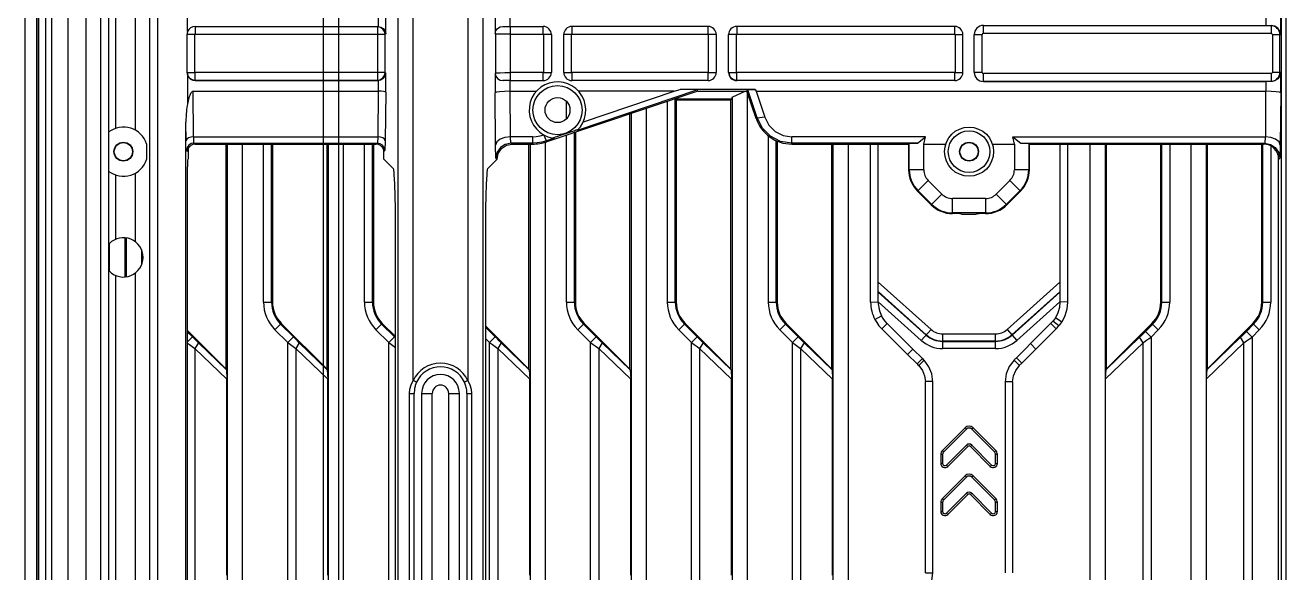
# Model space of a CAD drawing. Header units: millimetres. Extents: x -3132 to 28633, y 682 to 5849.
# Drawn here: x 23060.9 to 23227.8, y 2517 to 2589.5 of the extents above; entities that cross this region are included whole.
import ezdxf

# ---------------------------------------------------------------- set-up
doc = ezdxf.new("R2010")
doc.units = ezdxf.units.MM

# ---------------------------------------------------------------- blocks, each defined once
blk = doc.blocks.new('rtjg')
at = {"linetype": 'Continuous'}
for p, q in [((18239.39, 1763.81), (18239.39, 2763.81)), ((18242.08, 2500.91), (18242.08, 2026.71)), ((18240.91, 2500.5), (18240.91, 2027.12)), ((18241.2, 2027.12), (18241.2, 2500.5)), ((18245.08, 2030.64), (18245.08, 2496.98)), ((18247.41, 2495.64), (18247.41, 2031.98)), ((18249.41, 2033.21), (18249.41, 2494.41)), ((18300.02, 2096.5), (18300.02, 2431.12)), ((18288.76, 2423.89), (18288.76, 2103.73)), ((18405.72, 2418.77), (18405.72, 2108.85)), ((18406.34, 2418.77), (18406.34, 2108.85)), ((18250.41, 2405.97), (18250.41, 2121.65)), ((18256.89, 2396.04), (18256.89, 2131.58)), ((18255.89, 2132.3), (18255.89, 2395.32)), ((18290.76, 2220.49), (18290.76, 2307.13)), ((18298.02, 2307.13), (18298.02, 2220.49)), ((18253.95, 2273.96), (18253.95, 2253.66)), ((18251.41, 2253.91), (18251.41, 2273.71)), ((18260.89, 2266.71), (18260.89, 2270.52)), ((18287.13, 2266.42), (18287.13, 2268.91)), ((18301.61, 2269.02), (18301.61, 2266.46)), ((18405.67, 2266.31), (18405.67, 2269.02)), ((18261.89, 2267.39), (18286.14, 2267.39)), ((18261.89, 2267.34), (18261.89, 2266.35)), ((18286.06, 2267.34), (18286.06, 2260.28)), ((18286.14, 2268.81), (18286.14, 2267.39)), ((18302.67, 2267.39), (18302.69, 2267.38)), ((18303.6, 2267.39), (18303.6, 2268.81)), ((18303.6, 2267.39), (18307.99, 2267.39)), ((18303.68, 2260.28), (18303.68, 2267.34)), ((18307.99, 2266.35), (18307.99, 2267.34)), ((18329.82, 2267.39), (18311.79, 2267.39)), ((18311.79, 2267.34), (18311.79, 2266.35)), ((18329.82, 2266.35), (18329.82, 2267.34)), ((18362.49, 2267.39), (18333.62, 2267.39)), ((18333.62, 2267.34), (18333.62, 2266.35)), ((18362.49, 2266.35), (18362.49, 2267.39)), ((18366.29, 2267.52), (18403.68, 2267.52)), ((18366.29, 2266.48), (18366.29, 2267.48)), ((18404.39, 2267.48), (18366.29, 2267.48)), ((18403.68, 2268.81), (18403.68, 2267.52)), ((18404.39, 2267.48), (18404.39, 2266.48)), ((18260.81, 2266.31), (18260.81, 2261.31)), ((18261.85, 2266.31), (18260.86, 2266.31)), ((18261.85, 2261.27), (18261.85, 2266.35)), ((18261.85, 2266.35), (18287.05, 2266.35)), ((18287.13, 2266.42), (18287.05, 2266.35)), ((18287.05, 2261.27), (18287.05, 2266.35)), ((18301.69, 2266.38), (18301.61, 2266.46)), ((18301.69, 2266.38), (18301.69, 2261.24)), ((18303.68, 2266.35), (18308.03, 2266.35)), ((18308.03, 2266.35), (18308.03, 2261.27)), ((18309.02, 2266.31), (18308.03, 2266.31)), ((18309.07, 2266.31), (18309.07, 2261.31)), ((18310.71, 2261.31), (18310.71, 2266.31)), ((18311.75, 2266.31), (18310.76, 2266.31)), ((18311.75, 2261.27), (18311.75, 2266.35)), ((18311.75, 2266.35), (18329.86, 2266.35)), ((18329.86, 2266.35), (18329.86, 2261.27)), ((18330.86, 2266.31), (18329.86, 2266.31)), ((18330.9, 2266.31), (18330.9, 2261.31)), ((18332.55, 2261.31), (18332.55, 2266.31)), ((18333.58, 2266.31), (18332.59, 2266.31)), ((18333.58, 2261.27), (18333.58, 2266.35)), ((18333.58, 2266.35), (18362.53, 2266.35)), ((18362.53, 2266.35), (18362.53, 2261.27)), ((18362.53, 2266.31), (18363.57, 2266.31)), ((18363.57, 2261.31), (18363.57, 2266.31)), ((18365.08, 2261.31), (18365.08, 2266.31)), ((18365.12, 2266.31), (18366.12, 2266.31)), ((18366.12, 2261.31), (18366.12, 2266.31)), ((18366.29, 2266.48), (18404.39, 2266.48)), ((18404.56, 2266.31), (18404.56, 2261.31)), ((18404.56, 2266.31), (18405.67, 2266.31)), ((18405.56, 2261.31), (18405.56, 2266.31)), ((18260.86, 2261.31), (18261.85, 2261.31)), ((18260.89, 2260.91), (18260.89, 2257.1)), ((18287.05, 2261.27), (18261.85, 2261.27)), ((18261.89, 2260.23), (18261.89, 2261.27)), ((18287.13, 2261.19), (18287.05, 2261.27)), ((18287.13, 2258.7), (18287.13, 2261.19)), ((18301.69, 2261.24), (18301.61, 2261.16)), ((18301.61, 2261.16), (18301.61, 2258.6)), ((18308.03, 2261.27), (18303.68, 2261.27)), ((18307.99, 2260.28), (18307.99, 2261.27)), ((18308.03, 2261.31), (18309.02, 2261.31)), ((18310.71, 2261.31), (18311.75, 2261.31)), ((18329.86, 2261.27), (18311.75, 2261.27)), ((18311.79, 2261.27), (18311.79, 2260.28)), ((18329.82, 2260.28), (18329.82, 2261.27)), ((18329.86, 2261.31), (18330.86, 2261.31)), ((18332.55, 2261.31), (18333.58, 2261.31)), ((18362.53, 2261.27), (18333.58, 2261.27)), ((18333.62, 2260.23), (18333.62, 2261.27)), ((18362.49, 2260.28), (18362.49, 2261.27)), ((18362.53, 2261.31), (18363.52, 2261.31)), ((18366.12, 2261.31), (18365.12, 2261.31)), ((18366.29, 2260.14), (18366.29, 2261.14)), ((18404.39, 2261.14), (18366.29, 2261.14)), ((18404.39, 2261.14), (18404.39, 2260.14)), ((18405.67, 2261.31), (18404.56, 2261.31)), ((18405.67, 2258.6), (18405.67, 2261.31)), ((18261.69, 2252.79), (18261.64, 2258.81)), ((18261.64, 2258.81), (18286.14, 2258.81)), ((18261.89, 2260.28), (18286.06, 2260.28)), ((18261.89, 2260.23), (18286.1, 2260.23)), ((18286.13, 2258.81), (18286.09, 2252.79)), ((18286.14, 2260.23), (18286.14, 2258.81)), ((18302.67, 2260.22), (18302.69, 2260.24)), ((18303.6, 2258.81), (18303.6, 2260.23)), ((18303.6, 2260.23), (18307.99, 2260.23)), ((18303.6, 2258.81), (18307.09, 2258.81)), ((18303.65, 2252.79), (18303.61, 2258.81)), ((18328.47, 2258.81), (18308.47, 2252.12)), ((18329.82, 2260.23), (18311.79, 2260.23)), ((18328.44, 2258.99), (18312.49, 2253.61)), ((18325.34, 2258.81), (18312.68, 2258.81)), ((18313.31, 2254.78), (18325.34, 2258.81)), ((18325.34, 2258.81), (18326.11, 2259.02)), ((18336.08, 2259.02), (18326.11, 2259.02)), ((18328.47, 2258.81), (18328.44, 2258.99)), ((18328.47, 2258.81), (18334.98, 2258.81)), ((18334.8, 2258.81), (18332.99, 2257.99)), ((18362.49, 2260.23), (18333.62, 2260.23)), ((18334.98, 2258.81), (18335.1, 2258.99)), ((18336.18, 2255.22), (18334.98, 2258.81)), ((18334.99, 2258.81), (18334.99, 2053.72)), ((18335.1, 2258.99), (18336.08, 2259.02)), ((18336.32, 2255.27), (18335.1, 2258.99)), ((18336.08, 2259.02), (18336.19, 2258.81)), ((18336.19, 2258.81), (18337.35, 2255.36)), ((18336.19, 2258.81), (18403.68, 2258.81)), ((18366.29, 2260.14), (18404.39, 2260.14)), ((18366.29, 2260.1), (18403.68, 2260.1)), ((18403.67, 2258.81), (18403.63, 2252.79)), ((18403.68, 2260.1), (18403.68, 2258.81)), ((18287.13, 2258.7), (18287.08, 2252.23)), ((18301.67, 2251.68), (18301.61, 2258.6)), ((18311.07, 2255.19), (18311.07, 2257.43)), ((18324.44, 2230.89), (18324.44, 2257.46)), ((18325.49, 2230.89), (18325.49, 2257.82)), ((18325.62, 2257.68), (18325.5, 2257.81)), ((18325.5, 2257.81), (18332.98, 2257.81)), ((18325.62, 2257.68), (18325.62, 2230.89)), ((18325.62, 2257.68), (18332.85, 2257.68)), ((18332.85, 2257.68), (18332.98, 2257.81)), ((18332.85, 2222.01), (18332.85, 2257.68)), ((18332.98, 2257.81), (18333, 2257.99)), ((18333, 2257.99), (18333, 2055.71)), ((18405.67, 2258.6), (18405.61, 2251.68)), ((18319.48, 2222.01), (18319.48, 2255.8)), ((18319.63, 2255.85), (18319.63, 2069.08)), ((18321.62, 2256.52), (18321.62, 2067.09)), ((18260.69, 2252.23), (18260.68, 2254.72)), ((18260.68, 2133.2), (18260.68, 2254.72)), ((18336.32, 2255.27), (18336.18, 2255.22)), ((18337.35, 2255.36), (18336.33, 2255.24)), ((18250.45, 2248.2), (18250.45, 2253.42)), ((18261.69, 2252.79), (18286.09, 2252.79)), ((18261.74, 2251.94), (18261.7, 2252.79)), ((18286.08, 2252.79), (18286.04, 2251.94)), ((18287.08, 2252.23), (18287.03, 2250.95)), ((18303.71, 2251.94), (18303.67, 2252.79)), ((18306.57, 2252.79), (18303.67, 2252.79)), ((18306.57, 2252.79), (18306.57, 2251.81)), ((18308.42, 2252.24), (18308.09, 2253.02)), ((18309.45, 2252.59), (18308.43, 2252.24)), ((18308.47, 2252.12), (18308.43, 2252.24)), ((18309.51, 2252.73), (18309.63, 2252.77)), ((18309.63, 2252.77), (18309.92, 2252.87)), ((18309.92, 2252.87), (18310.27, 2252.98)), ((18310.27, 2252.98), (18311.4, 2253.36)), ((18311.07, 2230.89), (18311.07, 2252.99)), ((18311.4, 2253.36), (18311.78, 2253.49)), ((18312.12, 2230.89), (18312.12, 2253.34)), ((18312.25, 2253.38), (18312.25, 2230.89)), ((18337.81, 2230.89), (18337.81, 2252.94)), ((18338.86, 2230.89), (18338.86, 2252.31)), ((18338.99, 2252.25), (18338.99, 2230.89)), ((18340.92, 2251.81), (18340.92, 2252.79)), ((18358.6, 2252.79), (18340.92, 2252.79)), ((18357.55, 2251.94), (18358.6, 2252.79)), ((18358.39, 2251.81), (18358.6, 2252.79)), ((18370.39, 2251.81), (18370.18, 2252.79)), ((18370.18, 2252.79), (18371.23, 2251.94)), ((18370.18, 2252.79), (18403.63, 2252.79)), ((18403.6, 2252.79), (18403.57, 2251.94)), ((18255.47, 2251.84), (18255.47, 2249.78)), ((18260.75, 2250.95), (18260.89, 2250.81)), ((18260.96, 2251.16), (18260.96, 2249.87)), ((18261.74, 2251.94), (18286.04, 2251.94)), ((18261.88, 2251.81), (18261.76, 2251.94)), ((18261.88, 2251.81), (18285.89, 2251.81)), ((18266, 2222.01), (18266, 2251.81)), ((18266.15, 2251.81), (18266.15, 2122.56)), ((18268.14, 2251.81), (18268.14, 2120.57)), ((18270.96, 2230.89), (18270.96, 2251.81)), ((18272.01, 2230.89), (18272.01, 2251.81)), ((18272.14, 2251.81), (18272.14, 2230.89)), ((18279.37, 2222.01), (18279.37, 2251.81)), ((18279.52, 2251.81), (18279.52, 2109.19)), ((18281.51, 2251.81), (18281.51, 2107.2)), ((18284.33, 2230.89), (18284.33, 2251.81)), ((18285.38, 2230.89), (18285.38, 2251.81)), ((18285.51, 2251.81), (18285.51, 2230.89)), ((18286.02, 2251.94), (18285.89, 2251.81)), ((18286.89, 2250.81), (18287.03, 2250.95)), ((18286.89, 2249.81), (18286.89, 2250.81)), ((18301.74, 2249.97), (18301.67, 2251.68)), ((18303.88, 2251.81), (18303.75, 2251.94)), ((18306.57, 2251.94), (18303.75, 2251.94)), ((18303.88, 2251.81), (18306.57, 2251.81)), ((18306.11, 2222.01), (18306.11, 2251.81)), ((18306.26, 2251.81), (18306.26, 2082.45)), ((18308.25, 2252.06), (18308.25, 2080.46)), ((18357.55, 2251.94), (18340.92, 2251.94)), ((18340.92, 2251.81), (18356.39, 2251.81)), ((18346.22, 2222.01), (18346.22, 2251.81)), ((18346.37, 2251.81), (18346.37, 2042.34)), ((18348.36, 2251.81), (18348.36, 2040.35)), ((18351.36, 2230.89), (18351.36, 2251.81)), ((18352.36, 2230.92), (18352.36, 2251.81)), ((18356.39, 2251.81), (18356.48, 2251.9)), ((18356.39, 2251.81), (18356.39, 2248.42)), ((18356.48, 2251.9), (18357.55, 2251.94)), ((18356.48, 2248.42), (18356.48, 2251.9)), ((18358.39, 2248.42), (18358.39, 2251.81)), ((18358.39, 2251.81), (18361.3, 2251.81)), ((18367.48, 2251.81), (18370.39, 2251.81)), ((18370.39, 2251.81), (18370.39, 2248.42)), ((18371.23, 2251.94), (18403.57, 2251.94)), ((18371.23, 2251.94), (18372.3, 2251.9)), ((18372.3, 2251.9), (18372.3, 2248.42)), ((18372.39, 2251.81), (18372.3, 2251.9)), ((18372.39, 2248.42), (18372.39, 2251.81)), ((18372.39, 2251.81), (18403.4, 2251.81)), ((18376.42, 2251.81), (18376.42, 2230.9)), ((18377.42, 2251.81), (18377.42, 2230.89)), ((18380.42, 2018.72), (18380.42, 2251.81)), ((18382.42, 2251.81), (18382.42, 2019.79)), ((18382.56, 2251.81), (18382.56, 2222)), ((18389.78, 2230.89), (18389.78, 2251.81)), ((18389.92, 2230.89), (18389.91, 2251.81)), ((18390.97, 2251.81), (18390.97, 2230.89)), ((18393.79, 2018.72), (18393.79, 2251.81)), ((18395.79, 2251.81), (18395.79, 2019.79)), ((18395.93, 2251.81), (18395.93, 2222)), ((18403.15, 2230.89), (18403.15, 2251.81)), ((18403.29, 2230.89), (18403.28, 2251.81)), ((18403.53, 2251.94), (18403.4, 2251.81)), ((18404.34, 2251.56), (18404.34, 2230.89)), ((18405.61, 2251.68), (18405.54, 2249.97)), ((18260.96, 2249.87), (18260.92, 2249.78)), ((18288.18, 2248.52), (18286.89, 2249.81)), ((18301.89, 2249.81), (18300.6, 2248.52)), ((18301.74, 2249.97), (18301.89, 2249.81)), ((18405.39, 2249.82), (18405.54, 2249.97)), ((18405.39, 2108.85), (18405.39, 2249.82)), ((18251.41, 2239.22), (18251.41, 2247.71)), ((18253.95, 2247.96), (18253.95, 2238.89)), ((18260.89, 2133.2), (18260.89, 2248.79)), ((18358.39, 2248.42), (18356.39, 2248.42)), ((18372.39, 2248.42), (18370.39, 2248.42)), ((18357.56, 2245.59), (18358.97, 2247)), ((18359.37, 2243.78), (18357.56, 2245.59)), ((18359.43, 2243.85), (18357.62, 2245.65)), ((18358.97, 2247), (18360.78, 2245.2)), ((18368, 2245.2), (18369.8, 2247)), ((18371.15, 2245.65), (18369.35, 2243.85)), ((18371.22, 2245.59), (18369.41, 2243.78)), ((18369.8, 2247), (18371.22, 2245.59)), ((18360.78, 2245.2), (18359.37, 2243.78)), ((18362.2, 2242.61), (18362.2, 2244.61)), ((18366.58, 2244.61), (18362.2, 2244.61)), ((18366.58, 2244.61), (18366.58, 2242.61)), ((18369.41, 2243.78), (18368, 2245.2)), ((18366.58, 2242.7), (18362.2, 2242.7)), ((18362.37, 2242.61), (18362.2, 2242.61)), ((18363.36, 2242.58), (18363.45, 2242.54)), ((18363.45, 2242.54), (18365.32, 2242.54)), ((18365.42, 2242.58), (18365.32, 2242.54)), ((18366.58, 2242.61), (18366.41, 2242.61)), ((18288.43, 2111.08), (18288.43, 2241.54)), ((18300.35, 2241.54), (18300.35, 2111.08)), ((18252.63, 2234.21), (18252.63, 2239.41)), ((18252.78, 2239.35), (18252.78, 2234.25)), ((18250.54, 2234.98), (18250.54, 2238.64)), ((18254.77, 2237.8), (18254.77, 2235.81)), ((18251.41, 2121.65), (18251.41, 2234.4)), ((18253.95, 2234.73), (18253.95, 2132.3)), ((18359.37, 2227.27), (18352.36, 2233.55)), ((18358.73, 2226.56), (18352.36, 2232.28)), ((18352.36, 2232.22), (18358.7, 2226.53)), ((18376.42, 2233.53), (18369.42, 2227.26)), ((18376.42, 2232.25), (18370.05, 2226.56)), ((18370.08, 2226.52), (18376.42, 2232.19)), ((18270.96, 2230.89), (18272.14, 2230.89)), ((18284.33, 2230.89), (18285.51, 2230.89)), ((18311.07, 2230.89), (18312.25, 2230.89)), ((18324.44, 2230.89), (18325.62, 2230.89)), ((18337.81, 2230.89), (18338.99, 2230.89)), ((18351.36, 2230.89), (18352.36, 2230.93)), ((18352.36, 2230.93), (18358.07, 2225.82)), ((18370.71, 2225.82), (18376.42, 2230.91)), ((18377.42, 2230.89), (18376.42, 2230.91)), ((18389.78, 2230.89), (18390.97, 2230.89)), ((18403.15, 2230.89), (18404.34, 2230.89)), ((18351.91, 2228.6), (18352.81, 2229.06)), ((18376.66, 2228.25), (18375.82, 2228.79)), ((18266, 2222.01), (18260.89, 2227.12)), ((18273.31, 2228.06), (18272.47, 2227.22)), ((18272.47, 2227.22), (18274.16, 2225.54)), ((18274.91, 2226.28), (18273.22, 2227.97)), ((18279.37, 2222.01), (18273.31, 2228.06)), ((18286.68, 2228.06), (18285.84, 2227.22)), ((18285.84, 2227.22), (18287.53, 2225.54)), ((18288.28, 2226.28), (18286.59, 2227.97)), ((18288.43, 2226.32), (18286.68, 2228.06)), ((18306.11, 2222.01), (18300.35, 2227.77)), ((18301.65, 2226.28), (18300.35, 2227.58)), ((18313.42, 2228.06), (18312.58, 2227.22)), ((18312.58, 2227.22), (18314.27, 2225.54)), ((18315.02, 2226.28), (18313.33, 2227.97)), ((18319.48, 2222.01), (18313.42, 2228.06)), ((18326.79, 2228.06), (18325.95, 2227.22)), ((18325.95, 2227.22), (18327.64, 2225.54)), ((18328.39, 2226.28), (18326.7, 2227.97)), ((18332.85, 2222.01), (18326.79, 2228.06)), ((18340.16, 2228.06), (18339.32, 2227.22)), ((18339.32, 2227.22), (18341.01, 2225.54)), ((18341.76, 2226.28), (18340.07, 2227.97)), ((18346.22, 2222.01), (18340.16, 2228.06)), ((18352.83, 2227.37), (18353.53, 2228.08)), ((18352.83, 2227.37), (18356.22, 2223.97)), ((18356.93, 2224.68), (18353.53, 2228.08)), ((18358.07, 2225.82), (18359.37, 2227.27)), ((18369.42, 2227.26), (18370.71, 2225.82)), ((18375.32, 2228.17), (18372.55, 2225.39)), ((18373.25, 2224.68), (18375.93, 2227.37)), ((18375.93, 2227.37), (18375.23, 2228.08)), ((18376.27, 2227.73), (18375.5, 2228.37)), ((18388.61, 2228.06), (18382.56, 2222)), ((18387.76, 2227.02), (18388.71, 2227.97)), ((18388.5, 2226.27), (18389.45, 2227.22)), ((18389.45, 2227.22), (18388.61, 2228.06)), ((18401.98, 2228.06), (18395.93, 2222)), ((18401.13, 2227.02), (18402.08, 2227.97)), ((18401.87, 2226.27), (18402.82, 2227.22)), ((18402.82, 2227.22), (18401.98, 2228.06)), ((18261.54, 2226.28), (18260.89, 2226.93)), ((18260.89, 2225.63), (18261.54, 2226.28)), ((18262.32, 2225.51), (18261.86, 2224.76)), ((18266.03, 2221.93), (18262.32, 2225.51)), ((18274.16, 2225.54), (18274.91, 2226.28)), ((18274.16, 2189.87), (18274.16, 2225.54)), ((18275.69, 2225.51), (18275.23, 2224.76)), ((18279.4, 2221.93), (18275.69, 2225.51)), ((18287.53, 2225.54), (18288.28, 2226.28)), ((18287.53, 2189.87), (18287.53, 2225.54)), ((18288.43, 2226.14), (18288.28, 2226.28)), ((18300.35, 2226.09), (18300.9, 2225.54)), ((18300.9, 2225.54), (18301.65, 2226.28)), ((18300.9, 2189.87), (18300.9, 2225.54)), ((18302.43, 2225.51), (18301.97, 2224.76)), ((18306.14, 2221.93), (18302.43, 2225.51)), ((18314.27, 2225.54), (18315.02, 2226.28)), ((18314.27, 2189.87), (18314.27, 2225.54)), ((18315.8, 2225.51), (18315.34, 2224.76)), ((18319.51, 2221.93), (18315.8, 2225.51)), ((18327.64, 2225.54), (18328.39, 2226.28)), ((18327.64, 2189.87), (18327.64, 2225.54)), ((18329.17, 2225.51), (18328.71, 2224.76)), ((18332.88, 2221.93), (18329.17, 2225.51)), ((18341.01, 2225.54), (18341.76, 2226.28)), ((18341.01, 2189.87), (18341.01, 2225.54)), ((18342.54, 2225.51), (18342.08, 2224.76)), ((18346.25, 2221.93), (18342.54, 2225.51)), ((18360.89, 2226.68), (18360.89, 2224.74)), ((18360.89, 2226.68), (18367.9, 2226.68)), ((18367.9, 2225.73), (18360.89, 2225.73)), ((18360.89, 2225.69), (18367.9, 2225.69)), ((18367.9, 2224.74), (18367.9, 2226.68)), ((18382.47, 2220.71), (18387.43, 2225.5)), ((18386.97, 2226.25), (18382.54, 2221.97)), ((18387.43, 2225.5), (18386.97, 2226.25)), ((18387.43, 2189.9), (18387.43, 2225.5)), ((18387.76, 2227.02), (18388.5, 2226.27)), ((18388.5, 2226.27), (18388.5, 2189.13)), ((18395.84, 2220.71), (18400.8, 2225.5)), ((18400.34, 2226.25), (18395.91, 2221.97)), ((18400.8, 2225.5), (18400.34, 2226.25)), ((18400.8, 2189.9), (18400.8, 2225.5)), ((18401.13, 2227.02), (18401.87, 2226.27)), ((18401.87, 2226.27), (18401.87, 2189.13)), ((18261.86, 2224.76), (18261.86, 2190.64)), ((18261.86, 2224.76), (18266.1, 2220.67)), ((18275.23, 2224.76), (18275.23, 2190.64)), ((18275.23, 2224.76), (18279.47, 2220.67)), ((18301.97, 2224.76), (18301.97, 2190.64)), ((18301.97, 2224.76), (18306.21, 2220.67)), ((18315.34, 2224.76), (18315.34, 2190.64)), ((18315.34, 2224.76), (18319.58, 2220.67)), ((18328.71, 2224.76), (18328.71, 2190.64)), ((18328.71, 2224.76), (18332.95, 2220.67)), ((18342.08, 2224.76), (18342.08, 2190.64)), ((18342.08, 2224.76), (18346.32, 2220.67)), ((18356.22, 2223.97), (18356.93, 2224.68)), ((18356.22, 2223.97), (18357.5, 2222.71)), ((18358.21, 2223.41), (18356.93, 2224.68)), ((18367.9, 2224.74), (18360.89, 2224.74)), ((18372.54, 2225.39), (18373.25, 2224.68)), ((18357.5, 2222.71), (18358.21, 2223.41)), ((18357.72, 2222.49), (18358.43, 2223.19)), ((18371.06, 2222.49), (18370.35, 2223.2)), ((18371.39, 2222.82), (18370.68, 2223.53)), ((18266.03, 2221.93), (18266, 2222.01)), ((18266.03, 2221.93), (18266.1, 2220.67)), ((18266.1, 2194.74), (18266.1, 2220.67)), ((18279.4, 2221.93), (18279.37, 2222.01)), ((18279.4, 2221.93), (18279.47, 2220.67)), ((18279.47, 2194.74), (18279.47, 2220.67)), ((18290.49, 2219.95), (18290.76, 2220.49)), ((18291.21, 2220.28), (18290.76, 2220.49)), ((18298.02, 2220.49), (18297.57, 2220.28)), ((18298.02, 2220.49), (18298.29, 2219.95)), ((18306.14, 2221.93), (18306.11, 2222.01)), ((18306.14, 2221.93), (18306.21, 2220.67)), ((18306.21, 2194.74), (18306.21, 2220.67)), ((18319.51, 2221.93), (18319.48, 2222.01)), ((18319.51, 2221.93), (18319.58, 2220.67)), ((18319.58, 2194.74), (18319.58, 2220.67)), ((18332.88, 2221.93), (18332.85, 2222.01)), ((18332.88, 2221.93), (18332.95, 2220.67)), ((18332.95, 2194.74), (18332.95, 2220.67)), ((18346.25, 2221.93), (18346.32, 2220.67)), ((18346.32, 2194.74), (18346.32, 2220.67)), ((18382.47, 2220.71), (18382.54, 2221.98)), ((18382.47, 2194.7), (18382.47, 2220.71)), ((18382.54, 2221.97), (18382.56, 2222.01)), ((18395.84, 2220.71), (18395.91, 2221.98)), ((18395.84, 2194.7), (18395.84, 2220.71)), ((18395.91, 2221.97), (18395.93, 2222.01)), ((18290.27, 2218.81), (18290.32, 2219.38)), ((18290.27, 2128.81), (18290.27, 2218.81)), ((18290.27, 2218.81), (18290.89, 2218.81)), ((18290.32, 2219.38), (18290.49, 2219.95)), ((18290.93, 2219.33), (18290.89, 2218.81)), ((18290.89, 2128.81), (18290.89, 2218.81)), ((18291.21, 2220.28), (18291.05, 2219.87)), ((18291.89, 2218.81), (18291.89, 2128.81)), ((18291.89, 2218.81), (18293.3, 2218.81)), ((18293.3, 2128.81), (18293.3, 2218.81)), ((18295.47, 2218.81), (18295.47, 2128.81)), ((18295.47, 2218.81), (18296.89, 2218.81)), ((18296.89, 2128.81), (18296.89, 2218.81)), ((18297.71, 2219.91), (18297.57, 2220.28)), ((18297.89, 2218.81), (18297.86, 2219.29)), ((18297.89, 2218.81), (18297.89, 2128.81)), ((18297.89, 2218.81), (18298.51, 2218.81)), ((18298.29, 2219.95), (18298.46, 2219.38)), ((18298.46, 2219.38), (18298.51, 2218.81)), ((18298.51, 2218.81), (18298.51, 2128.81)), ((18358.61, 2195.05), (18358.61, 2220.36)), ((18359.61, 2220.36), (18358.61, 2220.36)), ((18359.61, 2195.05), (18359.61, 2220.35)), ((18369.16, 2220.35), (18369.16, 2195.05)), ((18370.16, 2220.35), (18369.16, 2220.35)), ((18370.16, 2220.35), (18370.16, 2195.05)), ((18363.86, 2214.25), (18360.86, 2211.25)), ((18361.04, 2211.08), (18364.04, 2214.08)), ((18364.04, 2214.08), (18363.86, 2214.25)), ((18364.92, 2214.25), (18364.74, 2214.08)), ((18364.74, 2214.08), (18367.74, 2211.08)), ((18367.92, 2211.25), (18364.92, 2214.25)), ((18360.64, 2210.72), (18360.64, 2209.53)), ((18360.89, 2210.72), (18360.64, 2210.72)), ((18360.86, 2211.25), (18361.04, 2211.08)), ((18360.89, 2210.72), (18360.89, 2209.53)), ((18364.04, 2211.96), (18361.4, 2209.32)), ((18361.58, 2209.14), (18364.21, 2211.78)), ((18364.21, 2211.78), (18364.04, 2211.96)), ((18364.74, 2211.96), (18364.57, 2211.78)), ((18364.57, 2211.78), (18367.2, 2209.14)), ((18367.38, 2209.32), (18364.74, 2211.96)), ((18367.74, 2211.08), (18367.92, 2211.25)), ((18367.89, 2209.53), (18367.89, 2210.72)), ((18368.14, 2210.72), (18367.89, 2210.72)), ((18368.14, 2209.53), (18368.14, 2210.72)), ((18360.64, 2209.53), (18360.89, 2209.53)), ((18361.4, 2209.32), (18361.58, 2209.14)), ((18367.2, 2209.14), (18367.38, 2209.32)), ((18367.89, 2209.53), (18368.14, 2209.53)), ((18363.86, 2207.89), (18360.86, 2204.89)), ((18361.04, 2204.71), (18364.04, 2207.71)), ((18364.04, 2207.71), (18363.86, 2207.89)), ((18364.92, 2207.89), (18364.74, 2207.71)), ((18364.74, 2207.71), (18367.74, 2204.71)), ((18367.92, 2204.89), (18364.92, 2207.89)), ((18364.04, 2205.59), (18361.4, 2202.96)), ((18361.58, 2202.78), (18364.21, 2205.42)), ((18364.21, 2205.42), (18364.04, 2205.59)), ((18364.74, 2205.59), (18364.57, 2205.42)), ((18364.57, 2205.42), (18367.2, 2202.78)), ((18367.38, 2202.96), (18364.74, 2205.59)), ((18360.64, 2204.36), (18360.64, 2203.17)), ((18360.89, 2204.36), (18360.64, 2204.36)), ((18360.86, 2204.89), (18361.04, 2204.71)), ((18360.89, 2204.36), (18360.89, 2203.17)), ((18367.74, 2204.71), (18367.92, 2204.89)), ((18367.89, 2203.17), (18367.89, 2204.36)), ((18368.14, 2204.36), (18367.89, 2204.36)), ((18368.14, 2203.17), (18368.14, 2204.36)), ((18360.64, 2203.17), (18360.89, 2203.17)), ((18361.4, 2202.96), (18361.58, 2202.78)), ((18367.2, 2202.78), (18367.38, 2202.96)), ((18367.89, 2203.17), (18368.14, 2203.17)), ((18358.61, 2195.05), (18359.61, 2195.05))]:
    blk.add_line(p, q, dxfattribs=at)
for points in [[(18287.05, 2266.35), (18286.98, 2266.73), (18286.76, 2267.05), (18286.44, 2267.27), (18286.06, 2267.34)], [(18286.14, 2267.38), (18286.48, 2267.31), (18286.81, 2267.11), (18287.04, 2266.8), (18287.13, 2266.42)], [(18301.61, 2266.46), (18301.71, 2266.82), (18301.94, 2267.12), (18302.27, 2267.32), (18302.67, 2267.39)], [(18405.67, 2266.31), (18405.55, 2266.78), (18405.28, 2267.17), (18404.87, 2267.43), (18404.39, 2267.52)], [(18303.68, 2266.35), (18302.93, 2266.35), (18302.3, 2266.36), (18301.86, 2266.37), (18301.69, 2266.38)], [(18286.06, 2260.28), (18286.44, 2260.35), (18286.76, 2260.57), (18286.98, 2260.89), (18287.05, 2261.27)], [(18286.1, 2260.23), (18286.48, 2260.31), (18286.81, 2260.51), (18287.04, 2260.81), (18287.13, 2261.19)], [(18301.61, 2261.16), (18301.71, 2260.8), (18301.94, 2260.5), (18302.27, 2260.29), (18302.67, 2260.22)], [(18301.69, 2261.24), (18301.86, 2261.25), (18302.3, 2261.26), (18302.93, 2261.27), (18303.68, 2261.27)], [(18405.67, 2261.31), (18405.55, 2260.84), (18405.28, 2260.45), (18404.87, 2260.19), (18404.39, 2260.1)], [(18261.64, 2258.81), (18261.56, 2258.79), (18261.48, 2258.75), (18261.41, 2258.68), (18261.35, 2258.59), (18261.29, 2258.49), (18261.23, 2258.37), (18261.17, 2258.24), (18261.12, 2258.09), (18261.07, 2257.93), (18261.02, 2257.75), (18260.98, 2257.55), (18260.93, 2257.33), (18260.89, 2257.1)], [(18287.13, 2258.7), (18287.04, 2258.74), (18286.83, 2258.78), (18286.51, 2258.8), (18286.13, 2258.81)], [(18303.61, 2258.81), (18302.86, 2258.79), (18302.22, 2258.75), (18301.79, 2258.68), (18301.61, 2258.6)], [(18405.67, 2258.6), (18405.49, 2258.68), (18405.06, 2258.75), (18404.42, 2258.79), (18403.67, 2258.81)], [(18340.92, 2251.94), (18339.44, 2252.17), (18338.09, 2252.85), (18337.02, 2253.9), (18336.32, 2255.27)], [(18337.35, 2255.36), (18337.89, 2254.31), (18338.73, 2253.49), (18339.77, 2252.97), (18340.92, 2252.79)], [(18261.7, 2252.79), (18261.34, 2252.75), (18261.02, 2252.63), (18260.79, 2252.45), (18260.69, 2252.23)], [(18287.08, 2252.23), (18286.99, 2252.45), (18286.76, 2252.63), (18286.43, 2252.75), (18286.08, 2252.79)], [(18303.67, 2252.79), (18302.92, 2252.7), (18302.29, 2252.46), (18301.84, 2252.11), (18301.67, 2251.68)], [(18306.57, 2252.79), (18307.08, 2252.81), (18307.58, 2252.9), (18308.07, 2253.03)], [(18308.43, 2252.24), (18307.82, 2252.07), (18307.2, 2251.97), (18306.57, 2251.94)], [(18309.23, 2252.62), (18309.23, 2252.62), (18309.27, 2252.64), (18309.33, 2252.66), (18309.41, 2252.69), (18309.51, 2252.73)], [(18311.78, 2253.49), (18312.1, 2253.59), (18312.23, 2253.64), (18312.35, 2253.68)], [(18312.35, 2253.68), (18312.45, 2253.71), (18312.53, 2253.73), (18312.6, 2253.75), (18312.63, 2253.76), (18312.64, 2253.76)], [(18405.61, 2251.68), (18405.44, 2252.1), (18404.99, 2252.46), (18404.35, 2252.7), (18403.6, 2252.79)], [(18261.76, 2251.94), (18261.38, 2251.87), (18261.06, 2251.66), (18260.83, 2251.34), (18260.75, 2250.95)], [(18287.03, 2250.95), (18286.95, 2251.33), (18286.73, 2251.65), (18286.41, 2251.86), (18286.02, 2251.94)], [(18303.75, 2251.94), (18302.97, 2251.78), (18302.34, 2251.36), (18301.91, 2250.73), (18301.74, 2249.97)], [(18301.89, 2249.81), (18302.04, 2250.58), (18302.47, 2251.23), (18303.12, 2251.66), (18303.88, 2251.81)], [(18403.57, 2251.94), (18404.31, 2251.78), (18404.94, 2251.36), (18405.37, 2250.73), (18405.54, 2249.97)], [(18288.43, 2241.54), (18288.42, 2243.26), (18288.39, 2244.96), (18288.33, 2246.49), (18288.26, 2247.77)], [(18300.52, 2247.77), (18300.45, 2246.51), (18300.39, 2245), (18300.36, 2243.3), (18300.35, 2241.54)], [(18363.36, 2242.58), (18363.19, 2242.59), (18362.83, 2242.61), (18362.37, 2242.61)], [(18376.42, 2230.91), (18376.35, 2230.18), (18376.16, 2229.47), (18375.82, 2228.79)], [(18377.42, 2230.9), (18377.33, 2229.97), (18377.08, 2229.08), (18376.66, 2228.25)], [(18353.53, 2228.08), (18353.24, 2228.4), (18353, 2228.73), (18352.81, 2229.06)], [(18375.82, 2228.79), (18375.72, 2228.65), (18375.62, 2228.51), (18375.5, 2228.37)], [(18351.91, 2228.6), (18352.16, 2228.18), (18352.46, 2227.76), (18352.83, 2227.37)], [(18375.5, 2228.37), (18375.41, 2228.27), (18375.32, 2228.17)], [(18375.93, 2227.37), (18376.05, 2227.48), (18376.16, 2227.6), (18376.27, 2227.73)], [(18376.27, 2227.73), (18376.41, 2227.9), (18376.54, 2228.08), (18376.66, 2228.25)], [(18260.89, 2225.47), (18261.15, 2225.27), (18261.51, 2225.01), (18261.86, 2224.76)], [(18262.32, 2225.51), (18262.07, 2225.76), (18261.81, 2226.01), (18261.54, 2226.28)], [(18274.16, 2225.54), (18274.52, 2225.27), (18274.88, 2225.01), (18275.23, 2224.76)], [(18275.69, 2225.51), (18275.44, 2225.76), (18275.18, 2226.01), (18274.91, 2226.28)], [(18287.53, 2225.54), (18287.89, 2225.27), (18288.25, 2225.01), (18288.43, 2224.89)], [(18300.9, 2225.54), (18301.26, 2225.27), (18301.62, 2225.01), (18301.97, 2224.76)], [(18302.43, 2225.51), (18302.18, 2225.76), (18301.92, 2226.01), (18301.65, 2226.28)], [(18314.27, 2225.54), (18314.63, 2225.27), (18314.99, 2225.01), (18315.34, 2224.76)], [(18315.8, 2225.51), (18315.55, 2225.76), (18315.29, 2226.01), (18315.02, 2226.28)], [(18327.64, 2225.54), (18328, 2225.27), (18328.36, 2225.01), (18328.71, 2224.76)], [(18329.17, 2225.51), (18328.92, 2225.76), (18328.66, 2226.01), (18328.39, 2226.28)], [(18341.01, 2225.54), (18341.37, 2225.27), (18341.73, 2225.01), (18342.08, 2224.76)], [(18342.54, 2225.51), (18342.29, 2225.76), (18342.03, 2226.01), (18341.76, 2226.28)], [(18387.76, 2227.02), (18387.49, 2226.75), (18387.23, 2226.49), (18386.97, 2226.25)], [(18387.43, 2225.5), (18387.78, 2225.75), (18388.14, 2226.01), (18388.5, 2226.27)], [(18401.13, 2227.02), (18400.86, 2226.75), (18400.6, 2226.49), (18400.34, 2226.25)], [(18400.8, 2225.5), (18401.15, 2225.75), (18401.51, 2226.01), (18401.87, 2226.27)], [(18372.55, 2225.39), (18371.93, 2224.77), (18371.3, 2224.15), (18370.68, 2223.53)], [(18371.39, 2222.82), (18372.01, 2223.44), (18372.63, 2224.05), (18373.25, 2224.68)], [(18357.72, 2222.49), (18358.21, 2221.84), (18358.51, 2221.12), (18358.61, 2220.36)], [(18359.61, 2220.35), (18359.48, 2221.38), (18359.08, 2222.34), (18358.43, 2223.19)], [(18370.35, 2223.2), (18369.7, 2222.35), (18369.3, 2221.38), (18369.16, 2220.35)], [(18370.16, 2220.35), (18370.27, 2221.12), (18370.57, 2221.85), (18371.06, 2222.49)], [(18358.42, 2192.21), (18359.08, 2193.06), (18359.48, 2194.03), (18359.61, 2195.05)]]:
    blk.add_lwpolyline(points, dxfattribs=at)
for centre, radius in [((18309.89, 2256.31), 3.25), ((18309.89, 2256.31), 1.65), ((18364.39, 2250.81), 3.25), ((18364.39, 2250.81), 2.75), ((18252.39, 2250.81), 1.25), ((18252.39, 2250.81), 1.2), ((18364.39, 2250.81), 1.25), ((18364.39, 2250.81), 1.2)]:
    blk.add_circle(centre, radius, dxfattribs=at)
for centre, radius, start, end in [((18261.89, 2266.31), 1.08, 90, 158.2262), ((18307.99, 2266.31), 1.08, 0, 90), ((18311.79, 2266.31), 1.08, 90, 180), ((18329.82, 2266.31), 1.08, 0, 90), ((18333.62, 2266.31), 1.08, 90, 180), ((18362.49, 2266.31), 1.08, 0, 90), ((18366.29, 2266.31), 1.21, 90, 180), ((18404.39, 2266.31), 1.17, 0, 90), ((18366.29, 2266.31), 0.171, 90, 180), ((18404.39, 2266.31), 0.171, 0, 90), ((18261.89, 2261.31), 1.03, 180, 270), ((18261.89, 2261.31), 1.08, 201.7738, 270), ((18307.99, 2261.31), 1.08, 270, 0), ((18311.79, 2261.31), 1.08, 180, 270), ((18329.82, 2261.31), 1.08, 270, 0), ((18333.62, 2261.31), 1.08, 180, 270), ((18333.62, 2261.31), 1.03, 180, 270), ((18362.49, 2261.31), 1.08, 270, 0), ((18366.29, 2261.31), 1.21, 180, 270), ((18366.29, 2261.31), 0.171, 180, 270), ((18404.39, 2261.31), 1.17, 270, 0), ((18404.39, 2261.31), 0.171, 270, 0), ((18309.89, 2256.31), 3.75, 314.0107, 259.8431), ((18252.39, 2250.81), 3.25, 18.4262, 126.5591), ((18340.92, 2256.81), 5, 198.5, 270), ((18306.57, 2257.81), 6, 270, 288.5), ((18252.39, 2250.81), 3.25, 233.4409, 341.5738), ((18360.39, 2248.42), 4, 180, 225), ((18360.39, 2248.42), 3.91, 180, 225), ((18360.39, 2248.42), 2, 180, 225), ((18368.39, 2248.42), 2, 315, 0), ((18368.39, 2248.42), 3.91, 315, 0), ((18368.39, 2248.42), 4, 315, 0), ((18362.2, 2246.61), 4, 225, 270), ((18362.2, 2246.61), 3.91, 225, 270), ((18362.2, 2246.61), 2, 225, 270), ((18366.58, 2246.61), 2, 270, 315), ((18366.58, 2246.61), 3.91, 270, 315), ((18366.58, 2246.61), 4, 270, 315), ((18252.39, 2236.81), 2.6, 224.7039, 135.2961), ((18276.14, 2230.89), 5.19, 180, 225), ((18276.14, 2230.89), 4.13, 180, 225), ((18276.14, 2230.89), 4, 180, 225), ((18289.51, 2230.89), 5.19, 180, 225), ((18289.51, 2230.89), 4.13, 180, 225), ((18289.51, 2230.89), 4, 180, 225), ((18316.25, 2230.89), 5.19, 180, 225), ((18316.25, 2230.89), 4.13, 180, 225), ((18316.25, 2230.89), 4, 180, 225), ((18329.62, 2230.89), 5.19, 180, 225), ((18329.62, 2230.89), 4.13, 180, 225), ((18329.62, 2230.89), 4, 180, 225), ((18342.99, 2230.89), 5.19, 180, 225), ((18342.99, 2230.89), 4.13, 180, 225), ((18342.99, 2230.89), 4, 180, 225), ((18356.36, 2230.89), 5, 180, 207.2504), ((18356.36, 2230.89), 4, 179.5338, 207.3465), ((18385.78, 2230.89), 4, 315, 0), ((18385.78, 2230.89), 4.13, 315, 0), ((18385.78, 2230.89), 5.19, 315, 360), ((18399.15, 2230.89), 4, 315, 0), ((18399.15, 2230.89), 4.13, 315, 0), ((18399.15, 2230.89), 5.19, 315, 360), ((18360.89, 2228.96), 2.28, 228.1003, 270), ((18367.9, 2228.96), 2.28, 270, 311.8129), ((18360.89, 2228.96), 4.22, 228.1003, 270), ((18360.89, 2228.96), 3.27, 228.1003, 270), ((18360.89, 2228.96), 3.23, 228.1003, 270), ((18367.9, 2228.96), 3.23, 270, 311.8129), ((18367.9, 2228.96), 3.27, 270, 311.8129), ((18367.9, 2228.96), 4.22, 270, 311.8129), ((18294.39, 2218.81), 4, 24.7657, 155.2343), ((18294.39, 2218.81), 3.5, 24.7657, 155.2343), ((18413.69, 2279.2), 79.68, 225.1588, 225.382), ((18413.69, 2279.2), 78.68, 225.1588, 225.388), ((18314.87, 2279.33), 78.92, 314.6652, 314.9997), ((18314.87, 2279.33), 79.92, 314.6701, 314.9997), ((18294.39, 2218.81), 2.5, 0, 180), ((18294.39, 2218.81), 3.5, 162.3621, 171.4345), ((18294.39, 2218.81), 1.09, 0, 180), ((18294.39, 2218.81), 3.5, 7.9367, 18.3488), ((18364.39, 2213.72), 0.75, 45, 135), ((18364.39, 2213.72), 0.5, 45.0001, 135), ((18364.39, 2211.6), 0.5, 45, 135), ((18361.39, 2210.72), 0.75, 135, 180), ((18361.39, 2210.72), 0.5, 135, 180), ((18364.39, 2211.6), 0.25, 45, 135), ((18367.39, 2210.72), 0.5, 0, 45), ((18367.39, 2210.72), 0.75, 0, 45), ((18361.19, 2209.53), 0.55, 180, 315), ((18361.19, 2209.53), 0.3, 180, 315), ((18367.59, 2209.53), 0.55, 225.0001, 0), ((18367.59, 2209.53), 0.3, 225.0001, 0), ((18364.39, 2207.36), 0.75, 45, 135), ((18364.39, 2207.36), 0.5, 45, 135), ((18364.39, 2205.24), 0.5, 45, 135), ((18364.39, 2205.24), 0.25, 45, 135), ((18361.39, 2204.36), 0.75, 135, 180), ((18361.39, 2204.36), 0.5, 135, 180), ((18367.39, 2204.36), 0.5, 0, 45), ((18367.39, 2204.36), 0.75, 0, 45), ((18361.19, 2203.17), 0.55, 180, 315), ((18361.19, 2203.17), 0.3, 180, 315), ((18367.59, 2203.17), 0.55, 225.0001, 0), ((18367.59, 2203.17), 0.3, 225.0001, 0)]:
    blk.add_arc(centre, radius, start, end, dxfattribs=at)
for centre, major_axis, ratio, start_param, end_param in [((18303.6, 2267.46), (1.99, 0), 0.034921, -2.060192, -1.570796), ((18403.68, 2267.59), (1.99, 0), 0.034921, -1.570796, -1.204452), ((18261.87, 2266.31), (1.06, 0), 0.999848, 2.755038, 3.141593), ((18261.87, 2261.31), (1.06, 0), 0.999848, -3.141593, -2.755038), ((18303.6, 2260.16), (1.99, 0), 0.034921, 1.570796, 2.060192), ((18403.68, 2260.03), (1.99, 0), 0.034921, 1.204452, 1.570796), ((18261.69, 2252.19), (-0.49, 5.38), 0.165033, 0.406055, 1.066596), ((18261.89, 2250.81), (0.705, -0.705), 0.998783, 2.356803, 3.926382), ((18285.89, 2250.81), (0.705, 0.705), 0.998783, -0.784789, 0.784789), ((18403.4, 2249.82), (1.41, 1.41), 0.998783, 5.498396, 7.067974), ((18260.92, 2248.79), (0, 0.996), 0.034921, 0.087266, 1.570796), ((18288.18, 2240.03), (-0.01, 8.49), 0.024678, 5.860056, 6.258483), ((18300.6, 2240.03), (0.01, 8.49), 0.024678, 6.307888, 6.706314), ((18366.41, 2242.57), (0.996, 0), 0.034921, 7.853982, 9.337511)]:
    blk.add_ellipse(centre, major_axis=major_axis, ratio=ratio, start_param=start_param, end_param=end_param, dxfattribs=at)
blk = doc.blocks.new('*U107')
blk.add_blockref('rtjg', (-18489.39, -2267.31))
blk = doc.blocks.new('*U108')
at = {"color": 0, "linetype": 'ByBlock', "lineweight": -2, "transparency": 16777216}
blk.add_blockref('*U107', (0, 0), dxfattribs=at)
blk = doc.blocks.new('hfnv')
at = {"color": 114, "linetype": 'Continuous', "true_color": 0x139b48}
for p, q in [((20292.48, 7504.59), (20292.48, 6507.59)), ((20294.48, 7504.59), (20294.48, 6507.59)), ((20330.48, 6507.59), (20330.48, 7504.59)), ((20332.48, 7504.59), (20332.48, 6507.59))]:
    blk.add_line(p, q, dxfattribs=at)
blk = doc.blocks.new('*U116')
blk.add_blockref('hfnv', (-20547.98, -7013.09))
blk = doc.blocks.new('*U117')
at = {"color": 0, "linetype": 'ByBlock', "lineweight": -2, "transparency": 16777216}
blk.add_blockref('*U116', (0, 0), dxfattribs=at)

msp = doc.modelspace()

# ---------------------------------------------------------------- block references
for name, p in [('*U117', (23317.901, 2592.128)), ('*U108', (23310.901, 2589.228))]:
    msp.add_blockref(name, p)

doc.saveas('drawing.dxf')
